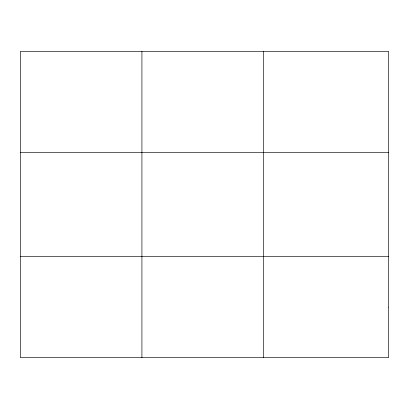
<?xml version="1.0" encoding="UTF-8"?>
<svg xmlns="http://www.w3.org/2000/svg" width="409" height="409" viewBox="0 0 409 409"><rect width="100%" height="100%" fill="white"/><g stroke="black" fill="none" stroke-linecap="round" stroke-linejoin="round"><path stroke-width="0.61" d="M141.923 357.676L141.923 51.324M263.396 357.676L263.396 51.324M20.45 152.419L388.55 152.419M20.45 256.581L388.55 256.581M388.55 307.128L388.55 357.676L20.45 357.676L20.45 51.324L388.55 51.324L388.55 307.128"/></g></svg>
